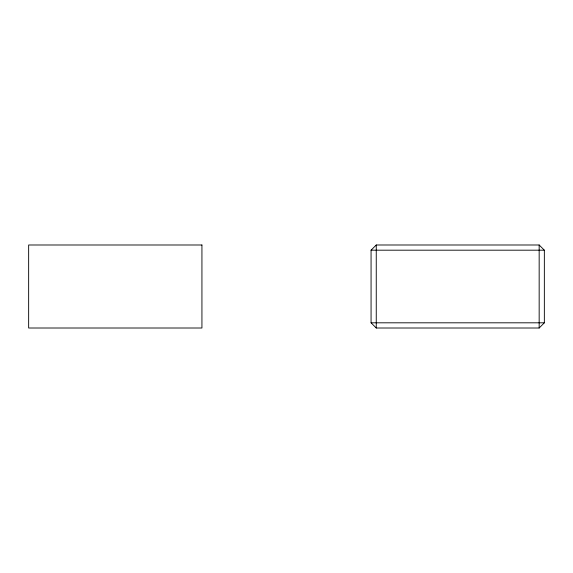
<?xml version="1.0" encoding="UTF-8"?>
<svg xmlns="http://www.w3.org/2000/svg" width="573" height="573" viewBox="0 0 573 573"><rect width="100%" height="100%" fill="white"/><g stroke="black" fill="none" stroke-linecap="round" stroke-linejoin="round"><path stroke-width="0.86" d="M371.068 250.186L376.253 244.993L539.164 244.993L544.35 250.186L544.35 322.814L539.164 328.007L376.253 328.007L371.068 322.814L371.068 250.186L544.35 250.186M371.068 322.814L544.35 322.814M539.164 244.993L539.164 328.007M376.253 244.993L376.253 328.007M201.932 244.993L28.65 244.993L28.65 328.007L201.932 328.007L201.932 244.993"/></g></svg>
